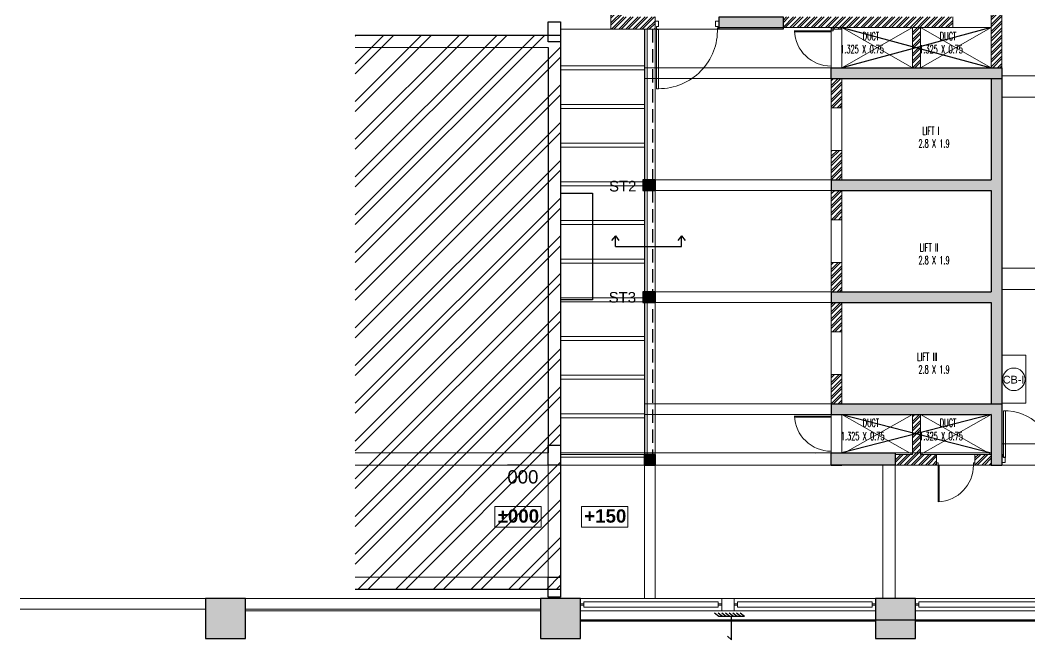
# Model space of a CAD drawing. Header units: inches. Extents: x 5899882 to 5988838, y -468923 to -96891.
# Drawn here: x 5926980 to 5945909, y -205670 to -194055 of the extents above; entities that cross this region are included whole.
import ezdxf
from ezdxf.enums import TextEntityAlignment as Align

# ---------------------------------------------------------------- set-up
doc = ezdxf.new("R2010")
doc.units = ezdxf.units.IN
doc.header["$MEASUREMENT"] = 0
for name, pattern in [('1', [0]), ('DASHED', [0.75, 0.5, -0.25]), ('DASHED2', [0.375, 0.25, -0.125])]:
    doc.linetypes.add(name, pattern=pattern)
for name, color, linetype in [('0- SLC ARCH LAYOUT', 7, 'Continuous'), ('a_150 walls', 8, '1'), ('CL', 7, 'Continuous')]:
    doc.layers.add(name, color=color, linetype=linetype)
for name, color, linetype, lineweight in [('ARCL-HATCH-B', 8, 'Continuous', 5), ('ARLC-COL', 8, 'Continuous', 30), ('ARLC-DIM0', 8, 'Continuous', 5), ('ARLC-DOOR-W', 8, 'Continuous', 5), ('ARLC-ELE0', 8, 'Continuous', 9), ('ARLC-ELE1', 8, 'Continuous', 13), ('ARLC-EXIST', 8, 'Continuous', 5), ('ARLC-FUR (NOMN)', 8, 'Continuous', 9), ('ARLC-FURN', 8, 'Continuous', 9), ('ARLC-HATCH-C', 8, 'Continuous', 5), ('ARLC-RCC', 8, 'Continuous', 25), ('ARLC-TEXT0', 8, 'Continuous', 20), ('ARLC-WALL', 8, 'Continuous', 15), ('txt', 8, 'Continuous', 25)]:
    doc.layers.add(name, color=color, linetype=linetype, lineweight=lineweight)
doc.styles.add('RS', font='simplex8.shx', dxfattribs={"width": 0.6, "height": 150})
doc.styles.add('SC-BBS1', font='SansSerif')
doc.styles.get("Standard").update_dxf_attribs({"font": 'arial.ttf'})
pattern_1 = [(45, (-5779197.41, 117191.3), (-66.2912607, 66.2912607), []), (45, (-5779153.22, 117191.3), (-66.2912607, 66.2912607), [])]

# ---------------------------------------------------------------- blocks, each defined once
blk = doc.blocks.new('jjuj')
at = {"layer": 'ARLC-DOOR-W', "ltscale": 0.1}
for p, q in [((5733136, -29654), (5733136, -29679)), ((5733286, -29654), (5733286, -29719))]:
    blk.add_line(p, q, dxfattribs=at)
blk.add_lwpolyline([(5733286, -29719), (5733186, -29719), (5733186, -29679), (5733136, -29679)], dxfattribs=at)
blk = doc.blocks.new('GRGRG')
at = {"layer": 'ARLC-DOOR-W', "ltscale": 0.1}
for p, q in [((5799239, -104451), (5799239, -105562)), ((5799279, -104451), (5799239, -104451)), ((5799279, -105562), (5799279, -104451)), ((5799239, -105562), (5799279, -105562))]:
    blk.add_line(p, q, dxfattribs=at)
blk.add_arc((5799285, -104464), 1098, 269.7169, 1.8564, dxfattribs=at)
at = {"rotation": 90}
blk.add_blockref('jjuj', (5769560, -5837585), dxfattribs=at)
at = {"xscale": -1, "rotation": 270}
blk.add_blockref('jjuj', (5830068, -5837585), dxfattribs=at)
blk = doc.blocks.new('frame')
at = {"layer": 'ARLC-DOOR-W', "ltscale": 0.1}
for p, q in [((5733136, -31004), (5733136, -30979)), ((5733136, -31004), (5733286, -31004)), ((5733286, -31004), (5733286, -30939))]:
    blk.add_line(p, q, dxfattribs=at)
blk.add_lwpolyline([(5733286, -30939), (5733186, -30939), (5733186, -30979), (5733136, -30979)], dxfattribs=at)
blk = doc.blocks.new('gfhmk')
at = {"layer": 'ARLC-DOOR-W', "ltscale": 0.1}
for p, q in [((5733137, -36608), (5732262, -36608)), ((5733137, -36568), (5732263, -36568)), ((5733137, -36568), (5733137, -36608))]:
    blk.add_line(p, q, dxfattribs=at)
blk.add_arc((5733137, -36608), 875, 177.3797, 273.233, dxfattribs=at)
blk = doc.blocks.new('A$C0CA930DB')
at = {"layer": 'ARLC-DOOR-W', "ltscale": 0.1}
blk.add_lwpolyline([(924, 1000), (1024, 1000)], dxfattribs=at)
for name, p in [('gfhmk', (-5732204, 37539)), ('frame', (-5732262, 31004))]:
    blk.add_blockref(name, p)
at = {"xscale": -1, "rotation": 180}
blk.add_blockref('frame', (-5732262, -30004), dxfattribs=at)
blk = doc.blocks.new('A$C5D8F11B1')
at = {"layer": 'ARCL-HATCH-B'}
h = blk.add_hatch(dxfattribs=at)
h.set_pattern_fill('ANSI32', color=256, scale=250)
h.set_pattern_definition(pattern_1)
h.paths.add_polyline_path([(200, 5150), (0, 5150), (0, 200), (200, 200)])
h = blk.add_hatch(dxfattribs=at)
h.set_pattern_fill('ANSI32', color=256, scale=250)
h.set_pattern_definition(pattern_1)
h.paths.add_polyline_path([(-6900, 2625), (-7130, 2625), (-7130, 920), (-6300, 920), (-6300, 1150), (-6900, 1150)])
h = blk.add_hatch(dxfattribs=at)
h.set_pattern_fill('ANSI32', color=256, scale=250)
h.set_pattern_definition(pattern_1)
h.paths.add_polyline_path([(-720, 1150), (-3900, 1150), (-3900, 950), (-3000, 950), (-3000, 920), (-2800, 920), (-2800, 950), (-2800, 950), (-1475, 950), (-1475, 200), (-1325, 200), (-1325, 950), (-720, 950)])
h = blk.add_hatch(dxfattribs=at)
h.set_pattern_fill('ANSI32', color=256, scale=250)
h.set_pattern_definition(pattern_1)
h.paths.add_polyline_path([(-2800, 0), (-3000, 0), (-3000, -550), (-2800, -550)])
h = blk.add_hatch(dxfattribs=at)
h.set_pattern_fill('ANSI32', color=256, scale=250)
h.set_pattern_definition(pattern_1)
h.paths.add_polyline_path([(-2800, -1350), (-3000, -1350), (-3000, -1900), (-2800, -1900)])
h = blk.add_hatch(dxfattribs=at)
h.set_pattern_fill('ANSI32', color=256, scale=250)
h.set_pattern_definition(pattern_1)
h.paths.add_polyline_path([(-2800, -2100), (-3000, -2100), (-3000, -2650), (-2800, -2650)])
h = blk.add_hatch(dxfattribs=at)
h.set_pattern_fill('ANSI32', color=256, scale=250)
h.set_pattern_definition(pattern_1)
h.paths.add_polyline_path([(-2800, -3450), (-3000, -3450), (-3000, -4000), (-2800, -4000)])
h = blk.add_hatch(dxfattribs=at)
h.set_pattern_fill('ANSI32', color=256, scale=250)
h.set_pattern_definition(pattern_1)
h.paths.add_polyline_path([(-2800, -4200), (-3000, -4200), (-3000, -4750), (-2800, -4750)])
h = blk.add_hatch(dxfattribs=at)
h.set_pattern_fill('ANSI32', color=256, scale=250)
h.set_pattern_definition(pattern_1)
h.paths.add_polyline_path([(-2800, -5550), (-3000, -5550), (-3000, -6100), (-2800, -6100)])
h = blk.add_hatch(dxfattribs=at)
h.set_pattern_fill('ANSI32', color=256, scale=250)
h.set_pattern_definition(pattern_1)
h.paths.add_polyline_path([(-1325, -6300), (-1475, -6300), (-1475, -7050), (-1800, -7050), (-1800, -7250), (-1022, -7250), (-1022, -7050), (-1325, -7050)])
h = blk.add_hatch(dxfattribs=at)
h.set_pattern_fill('ANSI32', color=256, scale=250)
h.set_pattern_definition(pattern_1)
h.paths.add_polyline_path([(0, -7050), (-303, -7050), (-303, -7250), (0, -7250)])
at = {"layer": 'ARLC-DIM0', "ltscale": 0.01}
h = blk.add_hatch(dxfattribs=at)
h.set_pattern_fill('ANSI31', color=256, scale=4000, style=0)
h.set_pattern_definition([(45, (-5711491.3, 16954.34), (-353.55339, 353.55339), [])])
h.paths.add_polyline_path([(-11922, 810), (-11922, -9580), (-8075, -9580), (-8075, 810)])
at = {"layer": 'ARLC-HATCH-C', "ltscale": 0.1}
for points in [[(-5100, 920), (-5100, 1150), (-4800, 1150), (-4500, 1150), (-4200, 1150), (-4044, 1150), (-3900, 1150), (-3900, 950), (-3900, 920)], [(-3000, 0), (-3000, 200), (-2800, 200), (200, 200), (200, 0), (0, 0), (-2800, 0)], [(-3000, -1900), (-2800, -1900), (0, -1900), (0, 0), (200, 0), (200, -6100), (0, -6100), (0, -4200), (-2800, -4200), (-3000, -4200), (-3000, -4000), (-2800, -4000), (0, -4000), (0, -2100), (-2800, -2100), (-3000, -2100)], [(-6300, -1900), (-6530, -1900), (-6530, -2100), (-6300, -2100)], [(-6530, -4000), (-6530, -4200), (-6300, -4200), (-6300, -4000)], [(200, -7250), (0, -7250), (0, -7050), (0, -6300), (-2800, -6300), (-3000, -6300), (-3000, -6100), (-2800, -6100), (0, -6100), (200, -6100), (200, -7050)], [(-3000, -7250), (-3000, -7020), (-2700, -7020), (-2400, -7020), (-2100, -7020), (-1944, -7020), (-1800, -7020), (-1800, -7220), (-1800, -7250)], [(-14732, -10325), (-14732, -10500), (-14632, -10500), (-14357, -10500), (-14357, -9750), (-14732, -9750), (-14732, -9950)], [(-14357, -10500), (-14082, -10500), (-13982, -10500), (-13982, -10325), (-13982, -9950), (-13982, -9750), (-14357, -9750)], [(-8450, -10325), (-8450, -10500), (-8350, -10500), (-8075, -10500), (-8075, -9750), (-8450, -9750), (-8450, -9950)], [(-8075, -10500), (-7800, -10500), (-7700, -10500), (-7700, -10325), (-7700, -9950), (-7700, -9750), (-8075, -9750)], [(-2168, -9750), (-2168, -10500), (-1418, -10500), (-1418, -9750)]]:
    blk.add_hatch(color=256, dxfattribs=at).paths.add_polyline_path(points)
blk.add_lwpolyline([(-11922, 810), (-8075, 810), (-8075, -9580), (-11922, -9580)])
at = {"layer": 'a_150 walls'}
for p, q in [((-8075, 810), (-8075, -7250)), ((-8305, 580), (-8305, -7020))]:
    blk.add_line(p, q, dxfattribs=at)
at = {"layer": 'ARLC-COL'}
for points in [[(-5100, 1150), (-3900, 1150), (-3900, 920), (-5100, 920)], [(-3000, -7020), (-1800, -7020), (-1800, -7250), (-3000, -7250)], [(-14732, -10500), (-13982, -10500), (-13982, -9750), (-14732, -9750)], [(-8450, -10500), (-7700, -10500), (-7700, -9750), (-8450, -9750)], [(-2168, -10500), (-1418, -10500), (-1418, -9750), (-2168, -9750)]]:
    blk.add_lwpolyline(points, close=True, dxfattribs=at)
for points in [[(-6300, -2100), (-6300, -1900), (-6530, -1900), (-6530, -2100), (-6300, -2100)], [(-6300, -4200), (-6300, -4000), (-6530, -4000), (-6530, -4200), (-6300, -4200)]]:
    blk.add_lwpolyline(points, dxfattribs=at)
at = {"layer": 'ARLC-DOOR-W'}
for p, q in [((-3000, 890), (-3690, 890)), ((-3000, 870), (-3690, 870)), ((-3000, 890), (-3000, 920)), ((-3000, 870), (-3000, 890)), ((-2960, 890), (-2960, 920)), ((-3000, -6330), (-3690, -6330)), ((-3000, -6350), (-3690, -6350)), ((-992, -7210), (-1022, -7210)), ((-992, -7250), (-992, -7940)), ((-972, -7250), (-972, -7940)), ((-303, -7210), (-332, -7210))]:
    blk.add_line(p, q, dxfattribs=at)
at = {"layer": 'ARLC-DOOR-W', "ltscale": 0.1}
for points in [[(-2960, 890), (-3000, 890)], [(-992, -7210), (-992, -7250)], [(-332, -7210), (-332, -7250)]]:
    blk.add_lwpolyline(points, dxfattribs=at)
at = {"layer": 'ARLC-DOOR-W'}
for centre, start, end in [((-3000, 920), 182.4919, 270), ((-3000, -6300), 182.4919, 270), ((-1022, -7250), 272.4919, 0)]:
    blk.add_arc(centre, 690, start, end, dxfattribs=at)
at = {"layer": 'ARLC-ELE0'}
for p, q in [((-2800, 950), (-1475, 200)), ((-1475, 950), (-2800, 200)), ((-1325, 950), (0, 200)), ((0, 950), (-1325, 200)), ((-7130, 920), (-8075, 920)), ((-2800, -550), (-2800, -1350)), ((-2800, -2650), (-2800, -3450)), ((-2800, -4750), (-2800, -5550)), ((-2800, -6300), (-1475, -7050)), ((-1475, -6300), (-2747, -7020)), ((-1325, -6300), (0, -7050)), ((0, -6300), (-1325, -7050)), ((-18204, -9750), (-14732, -9750)), ((-13982, -9750), (-8450, -9750))]:
    blk.add_line(p, q, dxfattribs=at)
at = {"layer": 'ARLC-ELE0', "ltscale": 0.1}
for p, q in [((-6500, 920), (-6500, -1900)), ((-6450, 920), (-6450, -1900)), ((-6300, 920), (-6300, -1900)), ((-6500, -2100), (-6500, -4000)), ((-6450, -2100), (-6450, -4000)), ((-6300, -2100), (-6300, -4000)), ((-6500, -4200), (-6500, -7050)), ((-6450, -4200), (-6450, -7100)), ((-6300, -4200), (-6300, -7250)), ((-18204, -9950), (-14732, -9950)), ((-13982, -9950), (-8450, -9950))]:
    blk.add_line(p, q, dxfattribs=at)
at = {"layer": 'ARLC-ELE0', "ltscale": 0.01}
for p, q in [((-8075, 233), (-6500, 233)), ((-8075, 158), (-6500, 158)), ((-8075, -492), (-6500, -492)), ((-8075, -567), (-6500, -567)), ((-8075, -1216), (-6500, -1216)), ((-8075, -1291), (-6500, -1291)), ((-8075, -1941), (-6500, -1941)), ((-8075, -2016), (-6500, -2016)), ((-8075, -2665), (-6500, -2665)), ((-8075, -2740), (-6500, -2740)), ((-8075, -3390), (-6500, -3390)), ((-8075, -3465), (-6500, -3465)), ((-8075, -4114), (-6500, -4114)), ((-8075, -4189), (-6500, -4189)), ((-8075, -4839), (-6500, -4839)), ((-8075, -4914), (-6500, -4914)), ((-8075, -5564), (-6500, -5564)), ((-8075, -5639), (-6500, -5639)), ((-8075, -6288), (-6500, -6288)), ((-8075, -6363), (-6500, -6363))]:
    blk.add_line(p, q, dxfattribs=at)
at = {"layer": 'ARLC-ELE0'}
for points in [[(-9306, -8026), (-8437, -8026), (-8437, -8411), (-9306, -8411)], [(-7681, -8026), (-6813, -8026), (-6813, -8411), (-7681, -8411)]]:
    blk.add_lwpolyline(points, close=True, dxfattribs=at)
at = {"layer": 'ARLC-ELE1'}
for p, q in [((-720, 950), (0, 950)), ((-3000, 920), (-3000, 200)), ((-2800, 920), (-2800, 200)), ((-3000, -6300), (-3000, -7020)), ((-2800, -6300), (-2800, -7020)), ((-6500, -7050), (-8075, -7050)), ((-6450, -7100), (-8075, -7100)), ((-1022, -7050), (-303, -7050)), ((-6300, -7250), (-8075, -7250)), ((-1022, -7250), (-303, -7250))]:
    blk.add_line(p, q, dxfattribs=at)
at = {"layer": 'ARLC-ELE1', "ltscale": 0.1}
for p, q in [((-7700, -9751), (-2168, -9751)), ((-7637, -9916), (-7637, -9816)), ((-7637, -9816), (-5115, -9816)), ((-5115, -9916), (-5115, -9816)), ((-5050, -9751), (-4820, -9751)), ((-5050, -9981), (-5050, -9751)), ((-4820, -9981), (-4820, -9751)), ((-4755, -9916), (-4755, -9816)), ((-4755, -9816), (-2233, -9816)), ((-2233, -9916), (-2233, -9816)), ((-1418, -9750), (4114, -9750)), ((-1355, -9915), (-1355, -9815)), ((-1355, -9815), (1167, -9815)), ((-7702, -9854), (-7637, -9854)), ((-7702, -9879), (-7637, -9879)), ((-7700, -9981), (-2168, -9981)), ((-7637, -9916), (-5115, -9916)), ((-5115, -9854), (-5050, -9854)), ((-5115, -9879), (-5050, -9879)), ((-5050, -9981), (-4820, -9981)), ((-4820, -9854), (-4755, -9854)), ((-4820, -9879), (-4755, -9879)), ((-4755, -9916), (-2233, -9916)), ((-2233, -9854), (-2168, -9854)), ((-2233, -9879), (-2168, -9879)), ((-1420, -9853), (-1355, -9853)), ((-1420, -9878), (-1355, -9878)), ((-1418, -9980), (4114, -9980)), ((-1355, -9915), (1167, -9915)), ((-7700, -10176), (-2168, -10176)), ((-1418, -10175), (4114, -10175))]:
    blk.add_line(p, q, dxfattribs=at)
at = {"layer": 'ARLC-EXIST', "ltscale": 5}
for p, q in [((-11922, 810), (-8305, 810)), ((-8305, 580), (-11922, 580)), ((-8305, 560), (-8305, -7145)), ((-8074, 560), (-8075, -7250)), ((-3289, -7041), (-3285, -7041)), ((-11922, -9350), (-8075, -9350))]:
    blk.add_line(p, q, dxfattribs=at)
at = {"layer": 'ARLC-FUR (NOMN)'}
blk.add_circle((425, -5642), 211, dxfattribs=at)
at = {"layer": 'ARLC-FURN'}
blk.add_lwpolyline([(650, -5192), (650, -6092), (200, -6092), (200, -5192)], close=True, dxfattribs=at)
at = {"layer": 'ARLC-RCC'}
for p, q in [((-8305, 1060), (-8075, 1060)), ((-8305, 685), (-8305, 1060)), ((-8075, 1060), (-8075, 685)), ((-8075, 685), (-8305, 685)), ((-3000, 0), (200, 0)), ((0, 0), (0, -1900)), ((-3000, -1900), (0, -1900)), ((-3000, -1900), (-3000, -2100)), ((-3000, -2100), (0, -2100)), ((0, -2100), (0, -4000)), ((200, -3451), (200, -3651)), ((-3000, -4000), (0, -4000)), ((-3000, -4000), (-3000, -4200)), ((-3000, -4200), (0, -4200)), ((0, -4200), (0, -6100)), ((-3000, -6100), (200, -6100)), ((-3000, -6100), (-3000, -6300)), ((200, -6100), (200, -7250)), ((-3000, -6300), (0, -6300)), ((0, -6300), (0, -7250)), ((-8305, -6875), (-8075, -6875)), ((-8305, -7250), (-8305, -6875)), ((-8075, -6875), (-8075, -7250)), ((-8075, -7250), (-8305, -7250)), ((-3000, -7250), (-2800, -7250)), ((0, -7250), (200, -7250)), ((-8305, -9350), (-8075, -9350)), ((-8305, -9725), (-8305, -9350)), ((-8075, -9350), (-8075, -9725)), ((-8075, -9725), (-8305, -9725))]:
    blk.add_line(p, q, dxfattribs=at)
at = {"layer": 'ARLC-RCC', "ltscale": 2}
blk.add_line((-8839, -7250), (-9069, -7250), dxfattribs=at)
at = {"layer": 'ARLC-RCC'}
blk.add_lwpolyline([(-3000, 0), (-3000, 200), (200, 200), (200, -6100)], dxfattribs=at)
at = {"layer": 'ARLC-WALL', "ltscale": 0.1}
for p, q in [((0, 5150), (0, 200)), ((200, 5150), (200, 200)), ((-7130, 2625), (-7130, 920)), ((-6300, 920), (-6300, 1150)), ((-6300, 920), (-6300, 1150)), ((-720, 950), (-720, 1150)), ((-3900, 950), (-3000, 950)), ((-3000, 200), (-3000, 950)), ((-3000, 920), (-3000, 950)), ((-2800, 950), (-1475, 950)), ((-2800, 200), (-2800, 950)), ((-1475, 950), (-1475, 200)), ((-1325, 950), (-720, 950)), ((-1325, 950), (-1325, 200)), ((-11922, 810), (-8075, 810)), ((-8075, -9580), (-8075, 810)), ((-7130, 920), (-6300, 920)), ((-2800, 920), (-3000, 920)), ((-8305, -7020), (-8305, 580)), ((-3000, 0), (-3000, -550)), ((-2800, 0), (-2800, -550)), ((-2800, -550), (-3000, -550)), ((-3000, -1350), (-3000, -1900)), ((-2800, -1350), (-3000, -1350)), ((-3000, -2100), (-3000, -2650)), ((-2800, -2100), (-2800, -2650)), ((-2800, -2650), (-3000, -2650)), ((-3000, -3450), (-3000, -4000)), ((-2800, -3450), (-3000, -3450)), ((-3000, -4200), (-3000, -4750)), ((-2800, -4200), (-2800, -4750)), ((-2800, -4750), (-3000, -4750)), ((-3000, -5550), (-3000, -6100)), ((-2800, -5550), (-3000, -5550)), ((-1475, -6300), (-1475, -7050)), ((-1325, -6300), (-1325, -7050)), ((-11922, -7020), (-8305, -7020)), ((-1800, -7050), (-1475, -7050)), ((-1800, -7050), (-1475, -7050)), ((-1022, -7050), (-1022, -7250)), ((-303, -7050), (-303, -7250)), ((-11922, -7250), (-8305, -7250)), ((-8305, -9350), (-8305, -7250)), ((-1800, -7250), (-1022, -7250)), ((-11922, -9350), (-8305, -9350)), ((-11922, -9580), (-8075, -9580))]:
    blk.add_line(p, q, dxfattribs=at)
at = {"layer": 'ARLC-WALL'}
for p, q in [((-2800, -1350), (-2800, -1900)), ((-2800, -3450), (-2800, -4000)), ((-2800, -5550), (-2800, -6100)), ((-1022, -7050), (-1325, -7050)), ((-303, -7050), (0, -7050)), ((-303, -7250), (0, -7250))]:
    blk.add_line(p, q, dxfattribs=at)
at = {"layer": 'ARLC-DOOR-W'}
blk.add_blockref('GRGRG', (-5805514, 105368), dxfattribs=at)
at = {"layer": 'ARLC-DOOR-W', "xscale": -1, "rotation": 90}
blk.add_blockref('A$C0CA930DB', (1200, -6176), dxfattribs=at)
at = {"layer": 'ARLC-FUR (NOMN)'}
blk.add_text('CB-I', height=145.4, dxfattribs=at).set_placement((218, -5721))
at = {"layer": 'ARLC-TEXT0', "style": 'RS', "width": 0.6}
for s, p in [('DUCT', (-2409, 716)), ('DUCT', (-962, 716)), ('1.325 X 0.75', (-2828, 470)), ('1.325 X 0.75', (-1347, 470)), ('LIFT I', (-1291, -1060)), ('2.8 X 1.9', (-1364, -1298)), ('LIFT II', (-1340, -3247)), ('2.8 X 1.9', (-1364, -3485)), ('LIFT III', (-1388, -5295)), ('2.8 X 1.9', (-1364, -5533)), ('DUCT', (-2409, -6534)), ('DUCT', (-962, -6534)), ('1.325 X 0.75', (-2817, -6781)), ('1.325 X 0.75', (-1347, -6781))]:
    blk.add_text(s, height=150, dxfattribs=at).set_placement(p)
at = {"layer": 'txt', "char_height": 250, "attachment_point": 7}
for s, insert, width in [('000', (-9071, -7599), 518.93), ('{\\fArial|b1|i0|c1|p34;%%P000}', (-9251, -8333), 475), ('{\\fArial|b1|i0|c1|p34;+150}', (-7627, -8333), 475)]:
    blk.add_mtext(s, dxfattribs=dict(at, insert=insert, width=width))
blk = doc.blocks.new('A$C67844AE1')
at = {"color": 7}
for p, q in [((-218, 241), (-283, 162)), ((-218, 172), (-283, 93)), ((-218, 103), (-283, 24)), ((-218, 34), (-283, -45)), ((218, 0), (-218, 0)), ((218, 0), (153, -79)), ((-218, -34), (-283, -113)), ((-218, -103), (-283, -182)), ((-218, -172), (-283, -251)), ((-218, -241), (-283, -320))]:
    blk.add_line(p, q, dxfattribs=at)
at = {"layer": 'CL', "color": 7}
blk.add_line((-218, 241), (-218, -241), dxfattribs=at)
blk = doc.blocks.new('A$C4AE13D6C')
at = {"layer": 'ARLC-COL', "color": 7}
for points in [[(-37006, 5838), (-37006, 6038), (-37206, 6038), (-37206, 5838), (-37006, 5838)], [(-37006, 3738), (-37006, 3938), (-37206, 3938), (-37206, 3738), (-37006, 3738)], [(-37006, 688), (-37006, 888), (-37206, 888), (-37206, 688), (-37006, 688)]]:
    blk.add_lwpolyline(points, dxfattribs=at)

msp = doc.modelspace()

# ---------------------------------------------------------------- block references
at = {"layer": '0- SLC ARCH LAYOUT'}
msp.add_blockref('A$C5D8F11B1', (5945183.9, -195145.1), dxfattribs=at)

# ---------------------------------------------------------------- next in the draw order: hatches: boundary and pattern name
h = msp.add_hatch(color=256)
h.dxf.hatch_style = 1
h.paths.add_polyline_path([(5938683.9, -197045.1), (5938683.9, -197245.1), (5938883.9, -197245.1), (5938883.9, -197045.1)])
h = msp.add_hatch(color=256)
h.dxf.hatch_style = 1
h.paths.add_polyline_path([(5938683.9, -199145), (5938683.9, -199345), (5938883.9, -199345), (5938883.9, -199145)])
h = msp.add_hatch(color=256)
h.dxf.hatch_style = 1
h.paths.add_polyline_path([(5938684, -202195.1), (5938684, -202395.1), (5938884, -202395.1), (5938884, -202195.1)])
at = {"layer": 'ARLC-DIM0', "ltscale": 0.01}
h = msp.add_hatch(dxfattribs=at)
h.set_pattern_fill('ANSI31', color=0, scale=4000, style=0)
h.set_pattern_definition([(45, (233692.56, -178190.73), (-353.55339, 353.55339), [])])
h.paths.add_polyline_path([(5933261.7, -194335.1), (5933261.7, -204725.1), (5937108.8, -204725.1), (5937108.9, -194335.1)])
at = {"layer": 'ARLC-HATCH-C', "ltscale": 0.1}
for points in [[(5940083.9, -194225.1), (5940083.9, -193995.1), (5940383.9, -193995.1), (5940683.9, -193995.1), (5940983.9, -193995.1), (5941139.5, -193995.1), (5941283.9, -193995.1), (5941283.9, -194195.1), (5941283.9, -194225.1)], [(5942183.9, -195145.1), (5942183.9, -194945.1), (5942383.9, -194945.1), (5945383.9, -194945.1), (5945383.9, -195145.1), (5945183.9, -195145.1), (5942383.9, -195145.1)], [(5942183.9, -197045.1), (5942383.9, -197045.1), (5945183.9, -197045.1), (5945183.9, -195145.1), (5945383.9, -195145.1), (5945383.9, -201245.1), (5945183.9, -201245.1), (5945183.9, -199345.1), (5942383.9, -199345.1), (5942183.9, -199345.1), (5942183.9, -199145.1), (5942383.9, -199145.1), (5945183.9, -199145.1), (5945183.9, -197245.1), (5942383.9, -197245.1), (5942183.9, -197245.1)], [(5945383.9, -202395.1), (5945183.9, -202395.1), (5945183.9, -202195.1), (5945183.9, -201445.1), (5942383.9, -201445.1), (5942183.9, -201445.1), (5942183.9, -201245.1), (5942383.9, -201245.1), (5945183.9, -201245.1), (5945383.9, -201245.1), (5945383.9, -202195.1)], [(5942183.9, -202395.1), (5942183.9, -202165.1), (5942483.9, -202165.1), (5942783.9, -202165.1), (5943083.9, -202165.1), (5943239.5, -202165.1), (5943383.9, -202165.1), (5943383.9, -202365.1), (5943383.9, -202395.1)], [(5930451.9, -205470.1), (5930451.9, -205645.1), (5930551.9, -205645.1), (5930826.9, -205645.1), (5930826.9, -204895.1), (5930451.9, -204895.1), (5930451.9, -205095.1)], [(5930826.9, -205645.1), (5931101.9, -205645.1), (5931201.9, -205645.1), (5931201.9, -205470.1), (5931201.9, -205095.1), (5931201.9, -204895.1), (5930826.9, -204895.1)], [(5936733.9, -205470.1), (5936733.9, -205645.1), (5936833.9, -205645.1), (5937108.9, -205645.1), (5937108.9, -204895.1), (5936733.9, -204895.1), (5936733.9, -205095.1)], [(5937108.9, -205645.1), (5937383.9, -205645.1), (5937483.9, -205645.1), (5937483.9, -205470.1), (5937483.9, -205095.1), (5937483.9, -204895.1), (5937108.9, -204895.1)], [(5943015.9, -204895.1), (5943015.9, -205645.1), (5943765.9, -205645.1), (5943765.9, -204895.1)]]:
    msp.add_hatch(color=0, dxfattribs=at).paths.add_polyline_path(points)

# ---------------------------------------------------------------- next in the draw order: linework, layer by layer
for p, q in [((5938138.3, -198096.8), (5938066.2, -198183.2)), ((5938138.3, -198294.8), (5938138.3, -198096.8)), ((5938138.3, -198096.8), (5938206.5, -198184.7)), ((5939381.4, -198096.8), (5939309.3, -198183.2)), ((5939381.4, -198294.8), (5939381.4, -198096.8)), ((5939381.4, -198096.8), (5939449.6, -198184.7)), ((5938138.3, -198294.8), (5939381.4, -198294.8))]:
    msp.add_line(p, q)
at = {"color": 0}
for points in [[(5933261.7, -194335.1), (5937108.9, -194335.1), (5937108.8, -204725.1), (5933261.7, -204725.1)], [(5937109.8, -197295), (5937708.8, -197295.1), (5937708.8, -199295.1), (5937109.4, -199295)]]:
    msp.add_lwpolyline(points, dxfattribs=at)
for points in [[(5938683.9, -197045.1), (5938883.9, -197045.1), (5938883.9, -197245.1), (5938683.9, -197245.1)], [(5938683.9, -199145), (5938883.9, -199145), (5938883.9, -199345), (5938683.9, -199345)], [(5938684, -202195.1), (5938884, -202195.1), (5938884, -202395.1), (5938684, -202395.1)]]:
    msp.add_lwpolyline(points, close=True)
at = {"layer": 'a_150 walls', "color": 0}
for p, q in [((5937108.8, -194335.1), (5937108.8, -202395.1)), ((5936878.8, -194565.1), (5936878.8, -202165.1))]:
    msp.add_line(p, q, dxfattribs=at)
at = {"layer": 'ARLC-COL', "color": 0}
for points in [[(5940083.9, -193995.1), (5941283.9, -193995.1), (5941283.9, -194225.1), (5940083.9, -194225.1)], [(5942183.9, -202165.1), (5943383.9, -202165.1), (5943383.9, -202395.1), (5942183.9, -202395.1)], [(5930451.9, -205645.1), (5931201.9, -205645.1), (5931201.9, -204895.1), (5930451.9, -204895.1)], [(5930451.9, -205645.1), (5931201.9, -205645.1), (5931201.9, -204895.1), (5930451.9, -204895.1)], [(5936733.9, -205645.1), (5937483.9, -205645.1), (5937483.9, -204895.1), (5936733.9, -204895.1)], [(5943015.9, -205645.1), (5943765.9, -205645.1), (5943765.9, -204895.1), (5943015.9, -204895.1)]]:
    msp.add_lwpolyline(points, close=True, dxfattribs=at)
at = {"layer": 'ARLC-EXIST', "color": 0, "linetype": 'DASHED2', "ltscale": 5}
for p, q in [((5933261.7, -194335.1), (5936878.7, -194335.1)), ((5936878.7, -194565.1), (5933261.7, -194565.1)), ((5936878.7, -194585.1), (5936878.7, -202290.2)), ((5937110.3, -194585.1), (5937108.7, -202395.2)), ((5933261.7, -204495.1), (5937108.8, -204495.1))]:
    msp.add_line(p, q, dxfattribs=at)
at = {"layer": 'ARLC-RCC', "color": 0, "linetype": 'DASHED2'}
for p, q in [((5936878.8, -194085.2), (5937108.8, -194085.2)), ((5936878.8, -194460.2), (5936878.8, -194085.2)), ((5937108.8, -194085.2), (5937108.8, -194460.2)), ((5937108.8, -194460.2), (5936878.8, -194460.2))]:
    msp.add_line(p, q, dxfattribs=at)
at = {"layer": 'ARLC-RCC', "color": 0}
for p, q in [((5942183.9, -195145.1), (5945383.9, -195145.1)), ((5945183.9, -195145.1), (5945183.9, -197045.1)), ((5942183.9, -197045.1), (5945183.9, -197045.1)), ((5942183.9, -197045.1), (5942183.9, -197245.1)), ((5942183.9, -197245.1), (5945183.9, -197245.1)), ((5945183.9, -197245.1), (5945183.9, -199145.1)), ((5945383.9, -198596.1), (5945383.9, -198796.1)), ((5942183.9, -199145.1), (5945183.9, -199145.1)), ((5942183.9, -199145.1), (5942183.9, -199345.1)), ((5942183.9, -199345.1), (5945183.9, -199345.1)), ((5945183.9, -199345.1), (5945183.9, -201245.1)), ((5942183.9, -201245.1), (5945383.9, -201245.1)), ((5942183.9, -201245.1), (5942183.9, -201445.1)), ((5945383.9, -201245.1), (5945383.9, -202395.1)), ((5942183.9, -201445.1), (5945183.9, -201445.1)), ((5945183.9, -201445.1), (5945183.9, -202395.1)), ((5936878.8, -202020.2), (5937108.8, -202020.2)), ((5936878.8, -202395.2), (5936878.8, -202020.2)), ((5937108.8, -202020.2), (5937108.8, -202395.2)), ((5937108.8, -202395.2), (5936878.8, -202395.2)), ((5942183.9, -202395.1), (5942383.9, -202395.1)), ((5945183.9, -202395.1), (5945383.9, -202395.1)), ((5936878.8, -204495.1), (5937108.8, -204495.1)), ((5936878.8, -204870.1), (5936878.8, -204495.1)), ((5937108.8, -204495.1), (5937108.8, -204870.1)), ((5937108.8, -204870.1), (5936878.8, -204870.1))]:
    msp.add_line(p, q, dxfattribs=at)
at = {"layer": 'ARLC-RCC', "color": 0, "linetype": 'DASHED', "ltscale": 2}
msp.add_line((5936344.9, -202395.1), (5936114.9, -202395.1), dxfattribs=at)
at = {"layer": 'ARLC-RCC', "color": 0}
msp.add_lwpolyline([(5942183.9, -195145.1), (5942183.9, -194945.1), (5945383.9, -194945.1), (5945383.9, -201245.1)], dxfattribs=at)
at = {"layer": 'ARLC-WALL', "color": 30, "ltscale": 0.1}
for p, q in [((5945183.9, -189995.1), (5945183.9, -194195.1)), ((5945383.9, -189995.1), (5945383.9, -194945.1)), ((5938053.9, -193995.1), (5938053.9, -194225.1)), ((5940083.9, -194195.1), (5942383.9, -194195.1)), ((5942183.9, -194945.1), (5942183.9, -194195.1)), ((5942183.9, -194945.1), (5942183.9, -194195.1)), ((5942383.9, -194195.1), (5945183.9, -194195.1)), ((5942383.9, -194945.1), (5942383.9, -194195.1)), ((5942383.9, -194945.1), (5942383.9, -194195.1)), ((5945183.9, -194195.1), (5945183.9, -194945.1)), ((5933261.7, -194335.1), (5937108.8, -194335.1)), ((5937108.8, -204725.1), (5937108.8, -194335.1)), ((5938053.9, -194225.1), (5940083.9, -194225.1)), ((5936878.8, -202165.1), (5936878.8, -194565.1)), ((5942183.9, -195145.1), (5942183.9, -197045.1)), ((5942183.9, -195145.1), (5942183.9, -197045.1)), ((5942383.9, -195145.1), (5942383.9, -197045.1)), ((5942383.9, -195145.1), (5942383.9, -197045.1)), ((5942183.9, -197245.1), (5942183.9, -199145.1)), ((5942183.9, -197245.1), (5942183.9, -199145.1)), ((5942383.9, -197245.1), (5942383.9, -199145.1)), ((5942383.9, -197245.1), (5942383.9, -199145.1)), ((5942183.9, -199345.1), (5942183.9, -202165.1)), ((5942183.9, -199345.1), (5942183.9, -201245.1)), ((5942383.9, -199345.1), (5942383.9, -201245.1)), ((5942383.9, -199345.1), (5942383.9, -201245.1)), ((5942383.9, -201445.1), (5942383.9, -202165.1)), ((5942383.9, -201445.1), (5942383.9, -202165.1)), ((5933261.7, -202165.1), (5936878.8, -202165.1)), ((5942383.9, -202165.1), (5945183.9, -202165.1)), ((5933261.7, -202395.1), (5936878.8, -202395.1)), ((5936878.8, -204495.1), (5936878.8, -202395.1)), ((5942383.9, -202395.1), (5945183.9, -202395.1)), ((5933261.7, -204495.1), (5936878.8, -204495.1)), ((5933261.7, -204725.1), (5937108.8, -204725.1))]:
    msp.add_line(p, q, dxfattribs=at)
at = {"layer": 'ARLC-WALL', "color": 30}
for p, q in [((5942183.9, -194945.1), (5938683.9, -194945)), ((5942183.9, -195145.1), (5938683.9, -195145)), ((5953868.9, -195095.1), (5945383.9, -195095.1)), ((5953868.9, -195495.1), (5945383.9, -195495.1)), ((5942183.9, -197045.1), (5938683.9, -197045)), ((5942183.9, -197245.1), (5938683.9, -197245)), ((5953868.9, -198705.1), (5945383.9, -198705.1)), ((5953868.9, -199105.1), (5945383.9, -199105.1)), ((5942183.9, -199145.1), (5938683.9, -199145)), ((5942183.9, -199345.1), (5938683.9, -199345)), ((5942183.9, -201245.1), (5938683.9, -201245)), ((5942183.9, -201445.1), (5938683.9, -201445)), ((5945383.9, -201995.1), (5953868.9, -201995.1)), ((5942183.9, -202165.1), (5937108.8, -202165.1)), ((5942183.9, -202395.1), (5937108.8, -202395.1)), ((5938684, -202395.2), (5938683.9, -204895.2)), ((5938884, -202395.2), (5938883.9, -204895.2)), ((5943153.9, -202395.1), (5943153.9, -204895.1)), ((5943383.9, -202395.1), (5943383.9, -204895.1)), ((5945383.9, -202395.1), (5953868.9, -202395.1)), ((5936733.9, -204895.1), (5931201.9, -204895.1)), ((5937483.9, -204895.1), (5943015.9, -204895.1)), ((5943765.9, -204895.1), (5949297.9, -204895.1)), ((5936733.9, -205125.1), (5931201.9, -205125.1)), ((5937483.9, -205125.1), (5943015.9, -205125.1)), ((5943765.9, -205125.1), (5949297.9, -205125.1))]:
    msp.add_line(p, q, dxfattribs=at)
at = {"layer": 'CL', "color": 0}
for p, q in [((5942383.9, -194195.1), (5945183.9, -194945.1)), ((5945183.9, -194195.1), (5942383.9, -194945.1)), ((5938683.9, -194225.1), (5938683.9, -202395.1)), ((5942383.9, -201445.1), (5945183.9, -202165.1)), ((5945183.9, -201445.1), (5942383.9, -202165.1)), ((5937483.9, -205295.1), (5943015.9, -205295.1)), ((5943015.9, -205295.1), (5955578.9, -205295.1))]:
    msp.add_line(p, q, dxfattribs=at)
at = {"layer": 'CL', "color": 0, "linetype": 'DASHED', "ltscale": 500}
msp.add_line((5938833.9, -194225.1), (5938833.9, -202395.1), dxfattribs=at)

# ---------------------------------------------------------------- next in the draw order: block references
at = {"color": 8, "lineweight": 18}
msp.add_blockref('A$C4AE13D6C', (5975890.2, -203083.1), dxfattribs=at)
at = {"layer": 'CL', "color": 0, "rotation": 270}
msp.add_blockref('A$C67844AE1', (5940318.4, -205452.2), dxfattribs=at)

# ---------------------------------------------------------------- next in the draw order: texts
at = {"style": 'SC-BBS1'}
for s, p in [('ST2', (5938276.9, -197326.3)), ('ST3', (5938269.5, -199410.3))]:
    msp.add_text(s, height=200, dxfattribs=at).set_placement(p, align=Align.BOTTOM_CENTER)

doc.saveas('drawing.dxf')
